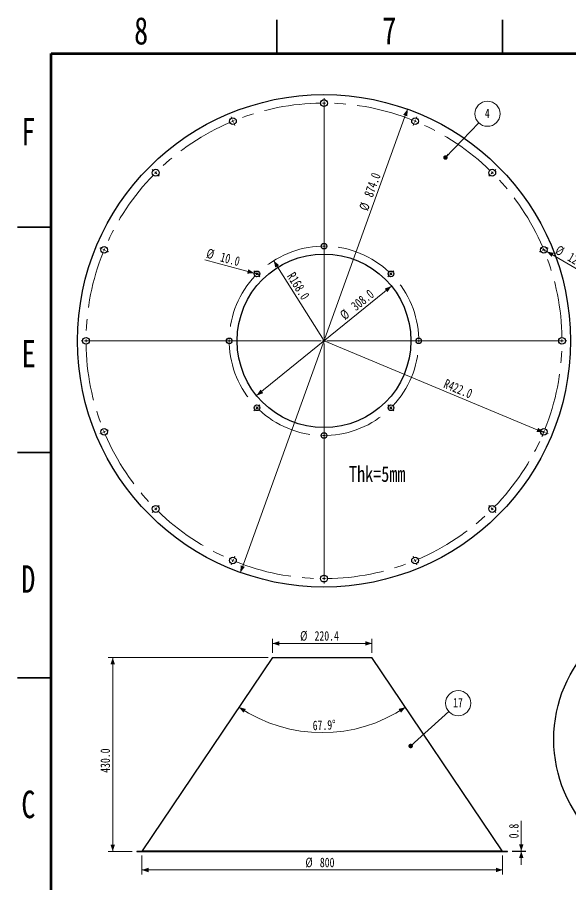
# Paper-space layout 'Sheet13' of a CAD drawing. Header units: millimetres. Extents: x 2 to 418, y 2 to 295.
# Drawn here: x 2.5 to 125.1, y 102.6 to 295 of the extents above; entities that cross this region are included whole.
import ezdxf

# ---------------------------------------------------------------- set-up
doc = ezdxf.new("R2010")
doc.units = ezdxf.units.MM
doc.linetypes.add('CENTERX2', pattern=[20.32, 12.7, -2.54, 2.54, -2.54])
doc.styles.add('SLDTEXTSTYLE0', font='TXT', dxfattribs={"width": 0.75})
doc.dimstyles.new('SLDDIMSTYLE21', dxfattribs={"dimtxt": 2.116667, "dimasz": 1.5, "dimexe": 0, "dimexo": 0.0625, "dimgap": 0.529167, "dimtad": 1, "dimdec": 1, "dimlfac": 8, "dimrnd": 1e-09, "dimzin": 4, "dimdsep": 46, "dimtxsty": 'SLDTEXTSTYLE0', "dimsah": 1, "dimcen": 0, "dimadec": 0, "dimazin": 1, "dimtfac": 1, "dimtdec": 0, "dimtmove": 0, "dimatfit": 3, "dimfxl": 1, "dimfrac": 2, "dimtolj": 1, "dimtzin": 12, "dimarcsym": 0})
doc.dimstyles.new('SLDDIMSTYLE23', dxfattribs={"dimtxt": 2.116667, "dimasz": 1.5, "dimexe": 0, "dimexo": 0.0625, "dimgap": 0.529167, "dimtad": 1, "dimdec": 1, "dimlfac": 8, "dimrnd": 1e-09, "dimzin": 4, "dimdsep": 46, "dimtxsty": 'SLDTEXTSTYLE0', "dimsah": 1, "dimcen": 0, "dimadec": 0, "dimazin": 1, "dimtfac": 1, "dimtdec": 0, "dimtofl": 0, "dimtmove": 0, "dimatfit": 3, "dimfxl": 1, "dimfrac": 2, "dimtolj": 1, "dimtzin": 12, "dimarcsym": 0})
doc.dimstyles.new('SLDDIMSTYLE24', dxfattribs={"dimtxt": 2.116667, "dimasz": 1.5, "dimexe": 0, "dimexo": 0.0625, "dimgap": 0.529167, "dimtad": 1, "dimdec": 1, "dimlfac": 8, "dimrnd": 1e-09, "dimzin": 4, "dimdsep": 46, "dimtxsty": 'SLDTEXTSTYLE0', "dimblk1": 'NONE', "dimsah": 1, "dimcen": 0, "dimadec": 0, "dimazin": 1, "dimtfac": 1, "dimtdec": 0, "dimtmove": 0, "dimatfit": 3, "dimldrblk": 'NONE', "dimfxl": 1, "dimfrac": 2, "dimtolj": 1, "dimtzin": 12, "dimarcsym": 0})
doc.dimstyles.new('SLDDIMSTYLE3', dxfattribs={"dimtxt": 0.18, "dimasz": 1, "dimexe": 0, "dimexo": 0.0625, "dimgap": 0, "dimtad": 0, "dimtih": 1, "dimtoh": 1, "dimdec": 0, "dimrnd": 1e-09, "dimzin": 0, "dimdsep": 46, "dimtxsty": 'Standard', "dimblk1": 'DOT', "dimblk2": 'DOT', "dimsah": 1, "dimcen": 0.09, "dimadec": 0, "dimazin": 0, "dimtfac": 1, "dimtdec": 0, "dimtofl": 0, "dimtmove": 0, "dimatfit": 3, "dimldrblk": 'DOT', "dimfxl": 1, "dimfrac": 2, "dimtolj": 1, "dimtzin": 0, "dimarcsym": 0})
doc.dimstyles.new('SLDDIMSTYLE4', dxfattribs={"dimtxt": 2.116667, "dimasz": 1.5, "dimexe": 0, "dimexo": 0.0625, "dimgap": 0.529167, "dimtad": 1, "dimdec": 1, "dimlfac": 10, "dimrnd": 1e-09, "dimzin": 4, "dimdsep": 46, "dimtxsty": 'SLDTEXTSTYLE0', "dimsah": 1, "dimcen": 0.09, "dimadec": 0, "dimazin": 1, "dimtfac": 1, "dimtdec": 0, "dimtofl": 0, "dimtmove": 0, "dimatfit": 3, "dimfxl": 1, "dimfrac": 2, "dimtolj": 1, "dimtzin": 12, "dimarcsym": 0})
doc.dimstyles.new('SLDDIMSTYLE50', dxfattribs={"dimtxt": 2.116667, "dimasz": 1.5, "dimexe": 0, "dimexo": 0.0625, "dimgap": 0.529167, "dimtad": 1, "dimdec": 4, "dimlfac": 10, "dimzin": 12, "dimdsep": 46, "dimtxsty": 'SLDTEXTSTYLE0', "dimsah": 1, "dimcen": 0.09, "dimazin": 3, "dimtfac": 1, "dimtdec": 0, "dimtofl": 0, "dimtmove": 0, "dimatfit": 3, "dimfxl": 1, "dimfrac": 2, "dimtolj": 1, "dimtzin": 12, "dimarcsym": 0})
doc.dimstyles.new('SLDDIMSTYLE64', dxfattribs={"dimtxt": 2.116667, "dimasz": 1.5, "dimexe": 0, "dimexo": 0.0625, "dimgap": 0.529167, "dimtad": 1, "dimdec": 1, "dimlfac": 10, "dimrnd": 1e-09, "dimzin": 12, "dimdsep": 46, "dimtxsty": 'SLDTEXTSTYLE0', "dimsah": 1, "dimcen": 0.09, "dimadec": 0, "dimazin": 3, "dimtfac": 1, "dimtdec": 0, "dimtofl": 0, "dimtmove": 0, "dimatfit": 3, "dimfxl": 1, "dimfrac": 2, "dimtolj": 1, "dimtzin": 12, "dimarcsym": 0})
doc.dimstyles.new('SLDDIMSTYLE65', dxfattribs={"dimtxt": 2.116667, "dimasz": 1.5, "dimexe": 0, "dimexo": 0.0625, "dimgap": 0.529167, "dimtad": 1, "dimdec": 0, "dimlfac": 10, "dimrnd": 1e-09, "dimzin": 12, "dimdsep": 46, "dimtxsty": 'SLDTEXTSTYLE0', "dimsah": 1, "dimcen": 0.09, "dimadec": 0, "dimazin": 3, "dimtfac": 1, "dimtdec": 0, "dimtofl": 0, "dimtmove": 0, "dimatfit": 3, "dimfxl": 1, "dimfrac": 2, "dimtolj": 1, "dimtzin": 12, "dimarcsym": 0})
doc.dimstyles.new('SLDDIMSTYLE66', dxfattribs={"dimtxt": 2.116667, "dimasz": 1.5, "dimexe": 0, "dimexo": 0.0625, "dimgap": 0.529167, "dimtad": 1, "dimdec": 1, "dimlfac": 10, "dimrnd": 1e-09, "dimdsep": 46, "dimtxsty": 'SLDTEXTSTYLE0', "dimsah": 1, "dimcen": 0.09, "dimadec": 0, "dimazin": 2, "dimtfac": 1, "dimtdec": 0, "dimtmove": 0, "dimatfit": 0, "dimfxl": 1, "dimfrac": 2, "dimtolj": 1, "dimtzin": 12, "dimarcsym": 0})

# ---------------------------------------------------------------- blocks, each defined once
blk = doc.blocks.new('_D_221')
at = {"color": 7, "linetype": 'Continuous', "lineweight": 18}
blk.add_line((85.4, 235.42), (55.53, 211.12), dxfattribs=at)
for points in [[(85.4, 235.42), (83.92, 234.86), (84.55, 234.09)], [(55.53, 211.12), (57.01, 211.68), (56.38, 212.46)]]:
    blk.add_solid(points, dxfattribs=at)
at = {"color": 7, "linetype": 'Continuous', "lineweight": 18, "char_height": 2.117, "attachment_point": 1, "rotation": 39.1317, "style": 'SLDTEXTSTYLE0'}
for s, insert in [('308.0', (76.23, 231.46)), ('%%c', (73.76, 229.44))]:
    blk.add_mtext(s, dxfattribs=dict(at, insert=insert))
blk = doc.blocks.new('_D_222')
at = {"color": 7, "linetype": 'Continuous', "lineweight": 18}
blk.add_line((59.31, 241.06), (70.47, 223.27), dxfattribs=at)
blk.add_solid([(59.31, 241.06), (59.68, 239.53), (60.53, 240.06)], dxfattribs=at)
at = {"color": 7, "linetype": 'Continuous', "lineweight": 18, "insert": (63.96, 238.76), "char_height": 2.117, "attachment_point": 1, "rotation": 302.0915, "style": 'SLDTEXTSTYLE0'}
blk.add_mtext('R168.0', dxfattribs=at)
blk = doc.blocks.new('_D_223')
at = {"color": 7, "linetype": 'Continuous', "lineweight": 18}
for q in [(44.08, 241.21), (56.22, 237.96)]:
    blk.add_line((55.01, 238.28), q, dxfattribs=at)
blk.add_solid([(55.01, 238.28), (53.69, 239.16), (53.44, 238.19)], dxfattribs=at)
at = {"color": 7, "linetype": 'Continuous', "lineweight": 18, "char_height": 2.117, "attachment_point": 1, "rotation": 345, "style": 'SLDTEXTSTYLE0'}
for s, insert in [('%%c', (44.78, 243.81)), ('10.0', (47.86, 242.98))]:
    blk.add_mtext(s, dxfattribs=dict(at, insert=insert))
blk = doc.blocks.new('_NONE')
blk = doc.blocks.new('_D_224')
at = {"color": 7, "linetype": 'Continuous', "lineweight": 18}
blk.add_line((89, 274.66), (51.94, 171.89), dxfattribs=at)
for points in [[(89, 274.66), (88.02, 273.42), (88.96, 273.08)], [(51.94, 171.89), (52.92, 173.13), (51.98, 173.47)]]:
    blk.add_solid(points, dxfattribs=at)
at = {"color": 7, "linetype": 'Continuous', "lineweight": 18, "char_height": 2.117, "attachment_point": 1, "rotation": 70.1716, "style": 'SLDTEXTSTYLE0'}
for s, insert in [('874.0', (79.26, 255.69)), ('%%c', (78.17, 252.68))]:
    blk.add_mtext(s, dxfattribs=dict(at, insert=insert))
blk = doc.blocks.new('_D_225')
at = {"color": 7, "linetype": 'Continuous', "lineweight": 18}
blk.add_line((119.14, 202.95), (70.47, 223.27), dxfattribs=at)
blk.add_arc((70.47, 223.27), 52.75, 336.2478, 337.568, dxfattribs=at)
blk.add_solid([(119.14, 202.95), (117.95, 203.99), (117.57, 203.06)], dxfattribs=at)
at = {"color": 7, "linetype": 'Continuous', "lineweight": 18, "insert": (97.62, 214.89), "char_height": 2.117, "attachment_point": 1, "rotation": 337.3339, "style": 'SLDTEXTSTYLE0'}
blk.add_mtext('R422.0', dxfattribs=at)
blk = doc.blocks.new('_D_226')
at = {"color": 7, "linetype": 'Continuous', "lineweight": 18}
for q in [(118.55, 243.84), (128.74, 237.95)]:
    blk.add_line((119.85, 243.09), q, dxfattribs=at)
blk.add_solid([(119.85, 243.09), (120.9, 241.9), (121.4, 242.77)], dxfattribs=at)
at = {"color": 7, "linetype": 'Continuous', "lineweight": 18, "char_height": 2.117, "attachment_point": 1, "rotation": 330, "style": 'SLDTEXTSTYLE0'}
for s, insert in [('%%c', (122.57, 244.61)), ('12.0', (125.34, 243.01))]:
    blk.add_mtext(s, dxfattribs=dict(at, insert=insert))
blk = doc.blocks.new('SW_NOTE_171')
at = {"color": 0, "linetype": 'Continuous', "lineweight": 0}
blk.add_circle((1.93, 2.01), 2.78, dxfattribs=at)
at = {"color": 0, "linetype": 'Continuous', "lineweight": 0, "insert": (1.9, 3.17), "char_height": 2.12, "attachment_point": 2, "style": 'SLDTEXTSTYLE0'}
blk.add_mtext('4', dxfattribs=at)
blk = doc.blocks.new('_DOT')
at = {"color": 0, "linetype": 'ByBlock', "lineweight": -2}
blk.add_line((-0.5, 0), (-1, 0), dxfattribs=at)
at = {"color": 0, "linetype": 'ByBlock', "const_width": 0.5}
blk.add_lwpolyline([(-0.25, 0, 1), (0.25, 0, 1)], format="xyb", close=True, dxfattribs=at)
blk = doc.blocks.new('SW_CENTERMARKSYMBOL_28')
at = {"color": 0, "linetype": 'Continuous', "lineweight": 0}
for p, q in [((-48.73, 33.19), (-48.73, 33.63)), ((-48.73, -19.56), (-48.73, 32.88)), ((-48.73, 32.56), (-48.73, 32.88)), ((-48.73, 32.56), (-48.73, 32.25)), ((-48.73, 31.94), (-48.73, 31.5)), ((-69.16, 29.13), (-69.33, 29.53)), ((-28.31, 29.13), (-28.14, 29.53)), ((-68.92, 28.55), (-69.04, 28.84)), ((-68.92, 28.55), (-68.8, 28.26)), ((-68.68, 27.97), (-68.51, 27.57)), ((-28.79, 27.97), (-28.95, 27.57)), ((-28.55, 28.55), (-28.67, 28.26)), ((-28.55, 28.55), (-28.43, 28.84)), ((-86.48, 17.56), (-86.79, 17.86)), ((-86.03, 17.11), (-86.26, 17.33)), ((-11.43, 17.11), (-11.21, 17.33)), ((-10.99, 17.56), (-10.68, 17.86)), ((-86.03, 17.11), (-85.81, 16.89)), ((-85.59, 16.67), (-85.28, 16.36)), ((-11.88, 16.67), (-12.19, 16.36)), ((-11.43, 17.11), (-11.66, 16.89)), ((-98.05, 0.24), (-98.45, 0.41)), ((-97.47, 0), (-97.76, 0.12)), ((-48.73, 1.44), (-48.73, 1.75)), ((-48.73, 0.81), (-48.73, 1.13)), ((-48.73, 0.81), (-48.73, 0.5)), ((-48.73, 0.19), (-48.73, -0.12)), ((0, 0), (-0.29, -0.12)), ((0, 0), (0.29, 0.12)), ((0.58, 0.24), (0.98, 0.41)), ((-97.47, 0), (-97.18, -0.12)), ((-96.89, -0.24), (-96.49, -0.41)), ((-0.58, -0.24), (-0.98, -0.41)), ((-64.03, -4.9), (-64.25, -4.67)), ((-63.58, -5.34), (-63.8, -5.12)), ((-63.58, -5.34), (-63.36, -5.56)), ((-33.89, -5.34), (-34.11, -5.56)), ((-33.89, -5.34), (-33.66, -5.12)), ((-33.44, -4.9), (-33.22, -4.67)), ((-63.14, -5.78), (-62.92, -6)), ((-34.33, -5.78), (-34.55, -6)), ((-102.11, -20.19), (-102.55, -20.19)), ((-49.36, -20.19), (-101.8, -20.19)), ((-101.48, -20.19), (-101.8, -20.19)), ((-101.48, -20.19), (-101.17, -20.19)), ((-100.86, -20.19), (-100.42, -20.19)), ((-70.36, -20.19), (-70.67, -20.19)), ((-69.73, -20.19), (-70.05, -20.19)), ((-69.73, -20.19), (-69.42, -20.19)), ((-69.11, -20.19), (-68.8, -20.19)), ((-48.73, -20.19), (-49.05, -20.19)), ((-48.73, -20.19), (-48.73, -19.87)), ((-48.73, -20.19), (-48.73, -20.5)), ((-48.73, -20.19), (-48.42, -20.19)), ((-48.73, -20.81), (-48.73, -73.25)), ((-48.11, -20.19), (4.33, -20.19)), ((-28.36, -20.19), (-28.67, -20.19)), ((-27.73, -20.19), (-28.05, -20.19)), ((-27.73, -20.19), (-27.42, -20.19)), ((-27.11, -20.19), (-26.8, -20.19)), ((3.39, -20.19), (2.95, -20.19)), ((4.02, -20.19), (3.7, -20.19)), ((4.02, -20.19), (4.33, -20.19)), ((4.64, -20.19), (5.08, -20.19)), ((-63.14, -34.59), (-62.92, -34.37)), ((-34.33, -34.59), (-34.55, -34.37)), ((-64.03, -35.48), (-64.25, -35.7)), ((-63.58, -35.04), (-63.8, -35.26)), ((-63.58, -35.04), (-63.36, -34.81)), ((-33.89, -35.04), (-34.11, -34.81)), ((-33.89, -35.04), (-33.66, -35.26)), ((-33.44, -35.48), (-33.22, -35.7)), ((-97.47, -40.37), (-97.76, -40.49)), ((-97.47, -40.37), (-97.18, -40.25)), ((-96.89, -40.13), (-96.49, -39.97)), ((-48.73, -40.56), (-48.73, -40.25)), ((-0.58, -40.13), (-0.98, -39.97)), ((0, -40.37), (-0.29, -40.25)), ((0, -40.37), (0.29, -40.49)), ((-98.05, -40.61), (-98.45, -40.78)), ((-48.73, -41.19), (-48.73, -40.87)), ((-48.73, -41.19), (-48.73, -41.5)), ((-48.73, -41.81), (-48.73, -42.12)), ((0.58, -40.61), (0.98, -40.78)), ((-86.03, -57.49), (-86.26, -57.71)), ((-86.03, -57.49), (-85.81, -57.27)), ((-85.59, -57.04), (-85.28, -56.74)), ((-11.88, -57.04), (-12.19, -56.74)), ((-11.43, -57.49), (-11.66, -57.27)), ((-11.43, -57.49), (-11.21, -57.71)), ((-86.48, -57.93), (-86.79, -58.24)), ((-10.99, -57.93), (-10.68, -58.24)), ((-68.92, -68.92), (-69.04, -69.21)), ((-68.92, -68.92), (-68.8, -68.63)), ((-68.68, -68.34), (-68.51, -67.94)), ((-28.79, -68.34), (-28.95, -67.94)), ((-28.55, -68.92), (-28.67, -68.63)), ((-28.55, -68.92), (-28.43, -69.21)), ((-69.16, -69.5), (-69.33, -69.9)), ((-28.31, -69.5), (-28.14, -69.9)), ((-48.73, -72.31), (-48.73, -71.87)), ((-48.73, -72.94), (-48.73, -72.62)), ((-48.73, -72.94), (-48.73, -73.25)), ((-48.73, -73.56), (-48.73, -74))]:
    blk.add_line(p, q, dxfattribs=at)
at = {"color": 0, "linetype": 'CENTERX2', "lineweight": 0}
for radius, start, end in [(52.75, 90.6789, 111.8211), (52.75, 68.1789, 89.3211), (52.75, 113.1789, 134.3211), (52.75, 45.6789, 66.8211), (52.75, 135.6789, 156.8211), (52.75, 23.1789, 44.3211), (21, 91.7052, 133.2948), (21, 46.7052, 88.2948), (52.75, 158.1789, 179.3211), (52.75, 0.6789, 21.8211), (21, 136.7052, 178.2948), (21, 1.7052, 43.2948), (52.75, 180.6789, 201.8211), (21, 181.7052, 223.2948), (21, 316.7052, 358.2948), (52.75, 338.1789, 359.3211), (21, 226.7052, 268.2948), (21, 271.7052, 313.2948), (52.75, 203.1789, 224.3211), (52.75, 315.6789, 336.8211), (52.75, 225.6789, 246.8211), (52.75, 293.1789, 314.3211), (52.75, 248.1789, 269.3211), (52.75, 270.6789, 291.8211)]:
    blk.add_arc((-48.73, -20.19), radius, start, end, dxfattribs=at)
at = {"color": 0, "linetype": 'Continuous', "lineweight": 0}
for radius, start, end in [(52.75, 90, 90.3394), (52.75, 89.6606, 90), (52.75, 112.5, 112.8394), (52.75, 112.1606, 112.5), (52.75, 67.5, 67.8394), (52.75, 67.1606, 67.5), (52.75, 134.6606, 135), (52.75, 45, 45.3394), (52.75, 135, 135.3394), (52.75, 44.6606, 45), (52.75, 157.1606, 157.5), (21, 90, 90.8526), (21, 89.1474, 90), (52.75, 22.5, 22.8394), (52.75, 22.1606, 22.5), (52.75, 157.5, 157.8394), (21, 135, 135.8526), (21, 134.1474, 135), (21, 45, 45.8526), (21, 44.1474, 45), (52.75, 179.6606, 180), (52.75, 180, 180.3394), (21, 179.1474, 180), (21, 180, 180.8526), (21, 0, 0.8526), (21, 359.1474, 0), (52.75, 0, 0.3394), (52.75, 359.6606, 0), (21, 224.1474, 225), (21, 225, 225.8526), (21, 314.1474, 315), (21, 315, 315.8526), (52.75, 202.1606, 202.5), (52.75, 202.5, 202.8394), (52.75, 337.1606, 337.5), (52.75, 337.5, 337.8394), (21, 269.1474, 270), (21, 270, 270.8526), (52.75, 224.6606, 225), (52.75, 225, 225.3394), (52.75, 314.6606, 315), (52.75, 315, 315.3394), (52.75, 247.1606, 247.5), (52.75, 247.5, 247.8394), (52.75, 292.1606, 292.5), (52.75, 292.5, 292.8394), (52.75, 269.6606, 270), (52.75, 270, 270.3394)]:
    blk.add_arc((-48.73, -20.19), radius, start, end, dxfattribs=at)
blk = doc.blocks.new('_D_238')
at = {"color": 7, "linetype": 'Continuous', "lineweight": 18}
for p, q in [((59.06, 154.05), (59.06, 157.15)), ((81.1, 156.15), (59.06, 156.15)), ((81.1, 154.05), (81.1, 157.15))]:
    blk.add_line(p, q, dxfattribs=at)
for points in [[(59.06, 156.15), (60.56, 155.65), (60.56, 156.65)], [(81.1, 156.15), (79.6, 156.65), (79.6, 155.65)]]:
    blk.add_solid(points, dxfattribs=at)
at = {"color": 7, "linetype": 'Continuous', "lineweight": 18, "char_height": 2.117, "attachment_point": 1, "style": 'SLDTEXTSTYLE0'}
for s, insert in [('%%c', (65.18, 158.88)), ('220.4', (68.37, 158.88))]:
    blk.add_mtext(s, dxfattribs=dict(at, insert=insert))
blk = doc.blocks.new('_D_239')
at = {"color": 7, "linetype": 'Continuous', "lineweight": 18}
for p, q in [((58.12, 153.01), (22.64, 153.01)), ((23.64, 153.01), (23.64, 110.01)), ((27.98, 110.01), (22.64, 110.01))]:
    blk.add_line(p, q, dxfattribs=at)
for points in [[(23.64, 153.01), (23.14, 151.51), (24.14, 151.51)], [(23.64, 110.01), (24.14, 111.51), (23.14, 111.51)]]:
    blk.add_solid(points, dxfattribs=at)
at = {"color": 7, "linetype": 'Continuous', "lineweight": 18, "insert": (20.92, 127.44), "char_height": 2.117, "attachment_point": 1, "rotation": 90, "style": 'SLDTEXTSTYLE0'}
blk.add_mtext('430.0', dxfattribs=at)
blk = doc.blocks.new('_D_240')
at = {"color": 7, "linetype": 'Continuous', "lineweight": 18}
blk.add_arc((70.08, 169.42), 33.06, 236.0539, 303.9461, dxfattribs=at)
for points in [[(51.62, 142), (52.61, 140.77), (53.15, 141.61)], [(88.54, 142), (87, 141.61), (87.54, 140.77)]]:
    blk.add_solid(points, dxfattribs=at)
at = {"color": 7, "linetype": 'Continuous', "lineweight": 18, "insert": (67.92, 138.99), "char_height": 2.117, "attachment_point": 1, "rotation": 2.1494, "style": 'SLDTEXTSTYLE0'}
blk.add_mtext('67.9°', dxfattribs=at)
blk = doc.blocks.new('_D_241')
at = {"color": 7, "linetype": 'Continuous', "lineweight": 18}
for p, q in [((30.09, 109.09), (30.09, 104.89)), ((110.06, 109.09), (110.06, 104.89)), ((110.06, 105.89), (30.09, 105.89))]:
    blk.add_line(p, q, dxfattribs=at)
for points in [[(30.09, 105.89), (31.59, 105.39), (31.59, 106.39)], [(110.06, 105.89), (108.56, 106.39), (108.56, 105.39)]]:
    blk.add_solid(points, dxfattribs=at)
at = {"color": 7, "linetype": 'Continuous', "lineweight": 18, "char_height": 2.117, "attachment_point": 1, "style": 'SLDTEXTSTYLE0'}
for s, insert in [('%%c', (66.35, 108.62)), ('800', (69.55, 108.62))]:
    blk.add_mtext(s, dxfattribs=dict(at, insert=insert))
blk = doc.blocks.new('_D_242')
at = {"color": 7, "linetype": 'Continuous', "lineweight": 18}
for p, q in [((114.2, 110.09), (114.2, 116.81)), ((112.18, 110.09), (115.2, 110.09)), ((112.18, 110.01), (115.2, 110.01)), ((114.2, 110.01), (114.2, 110.09)), ((114.2, 110.01), (114.2, 107.01))]:
    blk.add_line(p, q, dxfattribs=at)
for points in [[(114.2, 110.09), (114.7, 111.59), (113.7, 111.59)], [(114.2, 110.01), (113.7, 108.51), (114.7, 108.51)]]:
    blk.add_solid(points, dxfattribs=at)
at = {"color": 7, "linetype": 'Continuous', "lineweight": 18, "insert": (111.47, 112.9), "char_height": 2.117, "attachment_point": 1, "rotation": 90, "style": 'SLDTEXTSTYLE0'}
blk.add_mtext('0.8', dxfattribs=at)
blk = doc.blocks.new('SW_NOTE_174')
at = {"color": 0, "linetype": 'Continuous', "lineweight": 0}
blk.add_circle((2.07, 1.86), 2.78, dxfattribs=at)
at = {"color": 0, "linetype": 'Continuous', "lineweight": 0, "insert": (2.02, 3.03), "char_height": 2.117, "attachment_point": 2, "style": 'SLDTEXTSTYLE0'}
blk.add_mtext('17', dxfattribs=at)

psp = doc.layouts.new('Sheet13')

# ---------------------------------------------------------------- linework, layer by layer
at = {"color": 7, "linetype": 'Continuous', "lineweight": 35}
for p, q in [((60, 287), (60, 294.5)), ((110, 287), (110, 294.5)), ((10, 248.5), (2.5, 248.5)), ((10, 198.5), (2.5, 198.5)), ((2.5, 148.5), (10, 148.5)), ((10, 148.5), (2.5, 148.5))]:
    psp.add_line(p, q, dxfattribs=at)
at = {"color": 7, "linetype": 'Continuous', "lineweight": 70}
for p, q in [((10, 10), (10, 287)), ((10, 287), (410, 287))]:
    psp.add_line(p, q, dxfattribs=at)
at = {"color": 7, "linetype": 'Continuous', "lineweight": 25}
for p, q in [((59.055832, 153.050252), (30.158392, 110.120906)), ((59.055832, 153.050252), (70.077197, 153.050252)), ((70.077197, 153.050252), (81.098562, 153.050252)), ((109.996002, 110.120906), (81.098562, 153.050252)), ((28.977197, 110.085579), (28.977197, 110.005579)), ((28.977197, 110.085579), (70.077197, 110.085579)), ((28.977197, 110.005579), (70.077197, 110.005579)), ((70.077197, 110.085579), (111.177197, 110.085579)), ((70.077197, 110.005579), (111.177197, 110.005579)), ((111.177197, 110.005579), (111.177197, 110.085579))]:
    psp.add_line(p, q, dxfattribs=at)
at = {"color": 8, "linetype": 'Continuous', "lineweight": 25}
for p, q in [((30.158392, 110.120906), (70.077197, 110.120906)), ((70.077197, 110.120906), (109.996002, 110.120906))]:
    psp.add_line(p, q, dxfattribs=at)
at = {"color": 7, "linetype": 'Continuous', "lineweight": 25}
for centre, radius in [((70.466681, 223.273487), 54.625), ((70.466681, 276.023487), 0.75), ((50.28013, 272.008133), 0.75), ((90.653232, 272.008133), 0.75), ((33.166798, 260.57337), 0.75), ((107.766564, 260.57337), 0.75), ((70.466681, 244.273487), 0.625), ((21.732036, 243.460038), 0.75), ((70.466681, 223.273487), 19.25), ((119.201326, 243.460038), 0.75), ((55.617439, 238.12273), 0.625), ((85.315923, 238.12273), 0.625), ((17.716681, 223.273487), 0.75), ((49.466681, 223.273487), 0.625), ((91.466681, 223.273487), 0.625), ((123.216681, 223.273487), 0.75), ((55.617439, 208.424245), 0.625), ((85.315923, 208.424245), 0.625), ((21.732036, 203.086936), 0.75), ((70.466681, 202.273487), 0.625), ((119.201326, 203.086936), 0.75), ((33.166798, 185.973605), 0.75), ((107.766564, 185.973605), 0.75), ((50.28013, 174.538842), 0.75), ((90.653232, 174.538842), 0.75), ((70.466681, 170.523487), 0.75), ((151.400801, 134.854668), 30)]:
    psp.add_circle(centre, radius, dxfattribs=at)
for centre, start, end in [((30.092027, 110.165579), 270, 326.05394415), ((110.062367, 110.165579), 213.94605585, 270)]:
    psp.add_arc(centre, 0.08, start, end, dxfattribs=at)

# ---------------------------------------------------------------- block references
at = {"color": 7, "linetype": 'Continuous', "lineweight": 0}
for name, p in [('SW_CENTERMARKSYMBOL_28', (119.201326, 243.460038)), ('SW_NOTE_171', (104.773374, 271.631723)), ('SW_NOTE_174', (98.146227, 141.027674))]:
    psp.add_blockref(name, p, dxfattribs=at)

# ---------------------------------------------------------------- texts
at = {"color": 7, "linetype": 'Continuous', "lineweight": 0, "style": 'SLDTEXTSTYLE0'}
for s, insert, char_height, attachment_point in [('8', (29.938617, 295.11369), 6.096, 2), ('7', (84.938617, 295.11369), 6.096, 2), ('F', (4.9365, 272.72569), 6.096, 2), ('E', (5.010583, 223.47569), 6.096, 2), ('Thk=5mm', (76.013431, 195.490479), 3.5, 1), ('D', (4.93015, 173.47569), 6.096, 2), ('C', (4.9365, 123.47569), 6.096, 2)]:
    psp.add_mtext(s, dxfattribs=dict(at, insert=insert, char_height=char_height, attachment_point=attachment_point))

# ---------------------------------------------------------------- dimensions: what is measured, and where the dimension line sits
at = {"color": 7, "linetype": 'Continuous', "lineweight": 18}
for p1, p2, dimstyle, picture, middle in [((88.995741, 274.659911), (51.937621, 171.887064), 'SLDDIMSTYLE21', '_D_224', (82.486882, 256.608952)), ((118.551807, 243.835038), (119.850845, 243.085038), 'SLDDIMSTYLE24', '_D_226', (125.163361, 240.017872)), ((56.221142, 237.960968), (55.013735, 238.284492), 'SLDDIMSTYLE24', '_D_223', (48.088357, 240.140154)), ((85.398849, 235.422267), (55.534513, 211.124708), 'SLDDIMSTYLE21', '_D_221', (79.531385, 230.648513))]:
    dim = psp.add_diameter_dim_2p(p1=p1, p2=p2, dimstyle=dimstyle, dxfattribs=at)
    dim.commit()
    dim.dimension.update_dxf_attribs({"geometry": picture, "text_midpoint": middle, "dimtype": 163})
for mpoint, picture, middle in [((59.30995, 241.064703), '_D_222', (63.92159, 233.710721)), ((119.142597, 202.94573), '_D_225', (100.642807, 210.671521))]:
    dim = psp.add_radius_dim(center=(70.466681, 223.273487), mpoint=mpoint, dimstyle='SLDDIMSTYLE23', dxfattribs=at)
    dim.commit()
    dim.dimension.update_dxf_attribs({"geometry": picture, "text_midpoint": middle, "dimtype": 164})
for base, p1, p2, dimstyle, picture, middle in [((59.055832, 156.152758), (81.098562, 153.050252), (59.055832, 153.050252), 'SLDDIMSTYLE64', '_D_238', (70.294138, 156.152758)), ((30.092027, 105.892148), (110.062367, 110.085579), (30.092027, 110.085579), 'SLDDIMSTYLE65', '_D_241', (70.294138, 105.892148))]:
    dim = psp.add_linear_dim(base=base, p1=p1, p2=p2, text='%%c<>', dimstyle=dimstyle, dxfattribs=at)
    dim.commit()
    dim.dimension.update_dxf_attribs({"geometry": picture, "text_midpoint": middle, "dimtype": 160})
for base, p1, p2, dimstyle, picture, middle in [((23.643854, 110.005579), (59.122197, 153.005579), (28.977197, 110.005579), 'SLDDIMSTYLE4', '_D_239', (23.643854, 130.961748)), ((114.203314, 110.085579), (111.177197, 110.005579), (111.177197, 110.085579), 'SLDDIMSTYLE66', '_D_242', (114.203314, 114.851825))]:
    dim = psp.add_linear_dim(base=base, p1=p1, p2=p2, angle=90, dimstyle=dimstyle, dxfattribs=at)
    dim.commit()
    dim.dimension.update_dxf_attribs({"geometry": picture, "text_midpoint": middle, "dimtype": 160})
dim = psp.add_angular_dim_2l(base=(70.077197, 136.366948), line1=((30.158392, 110.120906), (59.055832, 153.050252)), line2=((81.098562, 153.050252), (109.996002, 110.120906)), dimstyle='SLDDIMSTYLE50', dxfattribs=at)
dim.commit()
dim.dimension.update_dxf_attribs({"geometry": '_D_240', "text_midpoint": (71.316965, 136.390205), "dimtype": 162})

# ---------------------------------------------------------------- leaders
at = {"color": 7, "linetype": 'Continuous', "lineweight": 0}
for points in [[(97.386957, 263.93528), (104.773374, 271.631723)], [(89.684935, 133.393003), (98.146227, 141.027674)]]:
    psp.add_leader(points, dimstyle='SLDDIMSTYLE3', dxfattribs=at)

doc.saveas('drawing.dxf')
